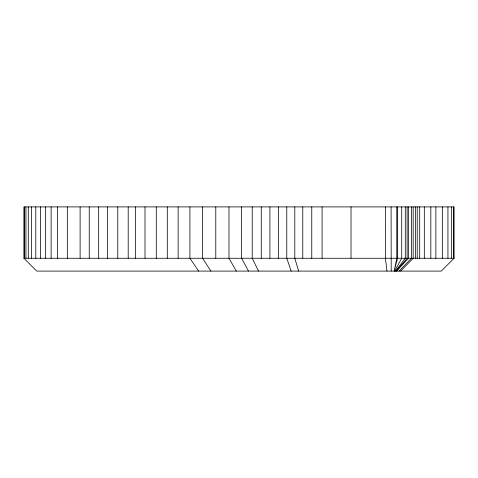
<?xml version="1.0" encoding="UTF-8"?>
<svg xmlns="http://www.w3.org/2000/svg" width="478" height="478" viewBox="0 0 478 478"><rect width="100%" height="100%" fill="white"/><g stroke="black" fill="none" stroke-linecap="round" stroke-linejoin="round"><path stroke-width="0.72" d="M394.649 271.092L401.723 258.257L401.723 206.908M395.545 271.092L405.296 258.257L405.296 206.908M396.119 271.092L407.119 258.257L407.119 206.908M396.644 271.092L408.397 258.257L408.397 206.908M399.118 271.092L411.391 258.257L411.391 206.908M400.636 271.092L413.165 258.257L413.165 206.908M454.1 258.257L441.26 271.092L36.74 271.092L23.9 258.257L23.9 206.908L454.1 206.908L454.1 258.257L23.9 258.257M198.645 271.092L189.921 258.257L189.921 206.908M210.858 271.092L202.588 258.257L202.588 206.908M236.329 271.092L228.974 258.257L228.974 206.908M248.458 271.092L241.605 258.257L241.605 206.908M258.55 271.092L252.217 258.257L252.217 206.908M291.162 271.092L286.77 258.257L286.77 206.908M298.636 271.092L294.807 258.257L294.807 206.908M386.971 271.092L385.417 258.257L385.417 206.908M391.207 271.092L391.1 206.908M453.58 206.908L453.58 258.257M451.555 206.908L451.555 258.257M447.94 206.908L447.94 258.257M442.335 206.908L442.335 258.257M435.87 206.908L435.87 258.257M430.845 206.908L430.845 258.257M424.315 206.908L424.315 258.257M419.696 206.908L419.696 258.257M417.234 206.908L417.234 258.257M415.507 206.908L415.507 258.257M397.588 206.908L397.588 258.257L394.147 271.092L396.782 258.257L396.782 206.908M351.025 206.908L351.025 258.257M322.082 206.908L322.082 258.257M311.764 206.908L311.764 258.257M302.777 206.908L302.777 258.257M278.345 206.908L278.345 258.257M269.921 206.908L269.921 258.257M261.251 206.908L261.251 258.257M215.787 206.908L215.787 258.257M178.133 206.908L178.133 258.257M167.3 206.908L167.3 258.257M156.282 206.908L156.282 258.257M145.013 206.908L145.013 258.257M135.352 206.908L135.352 258.257M128.2 206.908L128.2 258.257M117.779 206.908L117.779 258.257M107.544 206.908L107.544 258.257M98.689 206.908L98.689 258.257M89.243 206.908L89.243 258.257M80.107 206.908L80.107 258.257M67.332 206.908L67.332 258.257M57.402 206.908L57.402 258.257M51.128 206.908L51.128 258.257M45.595 206.908L45.595 258.257M40.528 206.908L40.528 258.257M35.802 206.908L35.802 258.257M31.644 206.908L31.644 258.257M28.304 206.908L28.304 258.257M25.943 206.908L25.943 258.257M24.515 206.908L24.515 258.257"/></g></svg>
